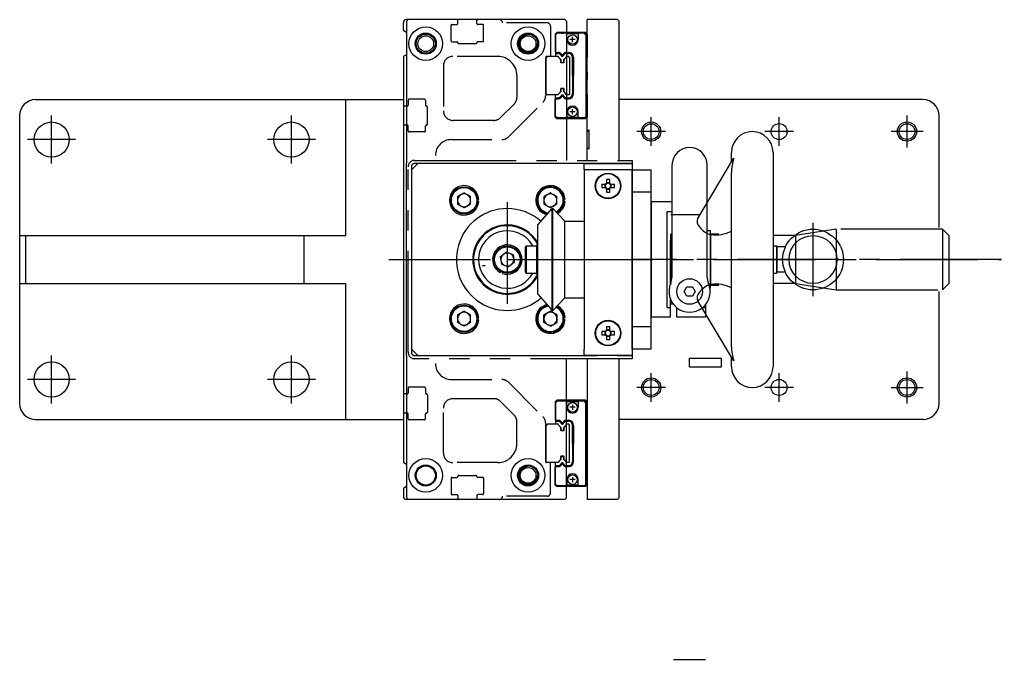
# Model space of a CAD drawing. Extents: x -165 to 344, y -413 to 75.
# Drawn here: x -152.5 to 154.5, y -125 to 75 of the extents above; entities that cross this region are included whole.
import ezdxf

# ---------------------------------------------------------------- set-up
doc = ezdxf.new("R2010")
doc.units = 0
for name, pattern in [('CENTER', [50.8, 31.75, -6.35, 6.35, -6.35]), ('DASHED', [19.05, 12.7, -6.35]), ('HIDDEN', [1.905, 1.27, -0.635]), ('PHANTOM', [63.5, 31.75, -6.35, 6.35, -6.35, 6.35, -6.35])]:
    doc.linetypes.add(name, pattern=pattern)
doc.layers.get('0').update_dxf_attribs({"linetype": 'CONTINUOUS'})
doc.layers.add('CENTER', color=1, linetype='CENTER')

msp = doc.modelspace()

# ---------------------------------------------------------------- linework, layer by layer
at = {"color": 7, "linetype": 'CONTINUOUS'}
for p, q in [((-32.5, 71.71), (-32.5, 74)), ((-31, 75), (-31.5, 75)), ((-31, 75), (-31.5, 74.5)), ((-31.5, 74.5), (-31.5, 30)), ((18, 75), (-31, 75)), ((18, 75), (18.5, 74.5)), ((18.5, 74.5), (18.5, 31)), ((25, 31), (25, 75)), ((33, 75), (25, 75)), ((34.5, 75), (33, 75)), ((35, 74.5), (34.5, 75)), ((35, 31), (35, 74.5)), ((-31.5, 70.96), (-32.35, 71.45)), ((24.5, 71), (18.5, 71)), ((24.2, 70.8), (18.5, 70.8)), ((18.6, 70.75), (18.5, 70.75)), ((18.6, 68.8), (18.6, 70.75)), ((22.2, 70.75), (22.2, 68.8)), ((24.1, 70.75), (22.2, 70.75)), ((24.6, 70.25), (24.1, 70.75)), ((24.7, 70.3), (24.2, 70.8)), ((25, 70.5), (24.5, 71)), ((22.2, 70.55), (18.6, 70.55)), ((21.2, 68.8), (19.6, 68.8)), ((20.4, 68), (20.4, 69.6)), ((24.6, 70.25), (24.6, 44.75)), ((24.7, 70.3), (24.7, 44.7)), ((25, 70.5), (25, 63.3)), ((18.51, 64.73), (19.13, 64.73)), ((18.51, 64.73), (18.51, 64.43)), ((19.13, 64.43), (19.13, 64.73)), ((-32.5, 63.29), (-32.5, -63.29)), ((-31.5, 64.04), (-32.35, 63.55)), ((19.2, 63.5), (18.5, 63.5)), ((18.51, 64.43), (19.13, 64.43)), ((19.5, 63.2), (19.2, 63.5)), ((19.5, 63.2), (19.5, 51.8)), ((20.43, 57.5), (20.43, 63.13)), ((20.43, 63.13), (20.73, 63.13)), ((20.73, 63.13), (20.73, 57.5)), ((24.75, 62.9), (25, 63.3)), ((24.75, 62.9), (24.75, 52.1)), ((25, 58.7), (24.75, 59.1)), ((25, 58.7), (25, 56.3)), ((20.73, 57.5), (20.43, 57.5)), ((20.43, 57.5), (20.43, 51.87)), ((20.73, 51.87), (20.73, 57.5)), ((25, 56.3), (24.75, 55.9)), ((-147.5, 50), (-32.5, 50)), ((-50.5, 7.5), (-50.5, 50)), ((19.2, 51.5), (18.5, 51.5)), ((18.51, 50.57), (19.13, 50.57)), ((18.51, 50.27), (18.51, 50.57)), ((18.51, 50.27), (19.13, 50.27)), ((19.13, 50.57), (19.13, 50.27)), ((19.5, 51.8), (19.2, 51.5)), ((20.43, 51.87), (20.73, 51.87)), ((24.75, 52.1), (25, 51.7)), ((25, 51.7), (25, 44.5)), ((130, 50), (35, 50)), ((-31.5, 48), (-32.2, 48)), ((18.6, 46.2), (18.6, 44.25)), ((21.2, 46.2), (19.6, 46.2)), ((20.4, 45.4), (20.4, 47)), ((22.2, 44.25), (22.2, 46.2)), ((-152.5, 45), (-152.5, 7.5)), ((18.6, 44.25), (18.5, 44.25)), ((24.2, 44.2), (18.5, 44.2)), ((24.5, 44), (18.5, 44)), ((22.2, 44.45), (18.6, 44.45)), ((24.1, 44.25), (22.2, 44.25)), ((24.6, 44.75), (24.1, 44.25)), ((24.7, 44.7), (24.2, 44.2)), ((25, 44.5), (24.5, 44)), ((135, 10), (135, 45)), ((-31.5, 42), (-32.2, 42)), ((70.28, 31.07), (59.49, 12.86)), ((70.1, 30.76), (70.1, 33.5)), ((83.1, 33.5), (83.1, -33.5)), ((-31.5, -30), (-31.5, 30)), ((-28, 30), (-30, 28)), ((-30, 28), (-30, -28)), ((24, 30), (-28, 30)), ((24, 28), (24, 30)), ((24, 30), (39, 30)), ((24, 28), (24, -28)), ((39, 28), (24, 28)), ((39, 30), (39, 28)), ((39, 30), (39, 28)), ((39, -28), (39, 28)), ((39, 28), (39, -28)), ((39, 28), (39, -28)), ((45, 21.02), (45, 28)), ((51.5, 29.5), (51.5, -5.46)), ((62.5, -5.46), (62.5, 29.5)), ((30.99, 24.98), (30.99, 23.87)), ((32.02, 23.87), (32.02, 24.98)), ((70.1, -27.34), (70.1, 27.26)), ((30.63, 23.51), (29.52, 23.51)), ((29.52, 22.48), (30.63, 22.48)), ((30.52, 23.51), (30.52, 22.48)), ((32.02, 23.98), (30.99, 23.98)), ((30.99, 22.13), (30.99, 21.02)), ((30.99, 22.02), (32.02, 22.02)), ((32.02, 21.02), (32.02, 22.13)), ((33.48, 23.51), (32.37, 23.51)), ((32.37, 22.48), (33.48, 22.48)), ((32.48, 22.48), (32.48, 23.51)), ((-13.5, 20.86), (-15.54, 19.68)), ((-15.54, 19.68), (-15.54, 17.32)), ((-13.5, 20.86), (-11.46, 19.68)), ((-11.46, 17.32), (-11.46, 19.68)), ((-9.26, 18.83), (-8.91, 18.86)), ((13.5, 20.86), (11.46, 19.68)), ((11.46, 19.68), (11.46, 17.32)), ((13.5, 20.86), (15.54, 19.68)), ((15.54, 17.32), (15.54, 19.68)), ((17.74, 18.83), (18.09, 18.86)), ((45, 21.02), (39, 21.02)), ((45, -21.02), (45, 21.02)), ((-13.5, 16.14), (-15.54, 17.32)), ((-11.46, 17.32), (-13.5, 16.14)), ((-9.26, 18.17), (-8.91, 18.14)), ((9.56, 10.82), (14.07, 15.92)), ((13.5, 16.14), (11.46, 17.32)), ((15.54, 17.32), (13.5, 16.14)), ((14.07, 15.92), (14.21, 15.92)), ((14.07, -15.93), (14.07, 15.92)), ((14.21, 15.92), (18, 12)), ((14.21, -15.93), (14.21, 15.92)), ((17.74, 18.17), (18.09, 18.14)), ((51.5, 18), (45, 18)), ((45, 18), (45, -18)), ((50, 14.97), (51.5, 14.97)), ((50, -14.97), (50, 14.97)), ((60.17, 14), (51.1, 14)), ((9.56, -10.82), (9.56, 10.82)), ((18, 12), (24, 12)), ((18, -12), (18, 12)), ((-152.5, 7.5), (-152.5, -7.5)), ((-152.5, 7.5), (-150.67, 7.5)), ((-150.67, 7.5), (-150.67, -7.5)), ((-150.67, 7.5), (-63.52, 7.5)), ((-63.52, -7.5), (-63.52, 7.5)), ((-63.52, 7.5), (-50.5, 7.5)), ((51.1, -7.41), (51.1, 8)), ((63.5, 9), (62.5, 9)), ((63.5, -9), (63.5, 9)), ((63.5, 8), (66.1, 8)), ((63.6, -7.79), (63.6, 7.79)), ((83.1, 7.5), (83.1, -7.5)), ((5.7, -4), (5.7, 4)), ((5.95, 4.25), (5.95, -4.25)), ((5.95, 4.25), (9.2, 4.25)), ((9.2, 4.6), (9.56, 4.6)), ((9.2, -4.6), (9.2, 4.6)), ((51, -7.65), (51, 6)), ((51.5, 6), (51, 6)), ((83.1, 4.25), (84.15, 4.25)), ((84.15, 4.25), (84.15, -4.25)), ((86.98, 4), (84.4, 4)), ((84.4, -4), (84.4, 4)), ((-2.19, 0.88), (-0.33, 2.33)), ((-2.19, 0.88), (-1.86, -1.45)), ((1.86, 1.45), (-0.33, 2.33)), ((1.86, 1.45), (2.19, -0.88)), ((-1.86, -1.45), (0.33, -2.33)), ((2.19, -0.88), (0.33, -2.33)), ((-2.05, -3.72), (-2.22, -4.03)), ((-1.44, -4), (-1.56, -4.33)), ((5.95, -4.25), (9.2, -4.25)), ((9.21, -4.6), (9.55, -4.6)), ((83.1, -4.25), (84.15, -4.25)), ((86.98, -4), (84.4, -4)), ((-152.5, -7.5), (-152.5, -45)), ((-152.5, -7.5), (-150.67, -7.5)), ((-150.67, -7.5), (-63.52, -7.5)), ((-63.52, -7.5), (-50.5, -7.5)), ((-50.5, -50), (-50.5, -7.5)), ((55.27, -10), (56.13, -8.5)), ((56.13, -8.5), (57.87, -8.5)), ((57.87, -8.5), (58.73, -10)), ((63.5, -9), (63.37, -9)), ((63.5, -9), (63.37, -9)), ((63.5, -8), (66.1, -8)), ((9.56, -10.82), (14.07, -15.93)), ((14.21, -15.93), (18, -12)), ((18, -12), (24, -12)), ((56.13, -11.5), (55.27, -10)), ((57.87, -11.5), (56.13, -11.5)), ((58.73, -10), (57.87, -11.5)), ((135, -45), (135, -10)), ((50, -14.97), (51, -14.97)), ((50, -14.97), (51, -14.97)), ((51, -18), (51, -12.35)), ((51.1, -14), (51.1, -12.59)), ((51.95, -14), (51.1, -14)), ((53, -18), (53, -15.05)), ((59.49, -12.87), (70.27, -31.07)), ((61.1, -14.97), (62, -14.97)), ((62, -14.06), (62, -18)), ((-13.5, -16.14), (-15.54, -17.32)), ((-15.54, -17.32), (-15.54, -19.68)), ((-13.5, -16.14), (-11.46, -17.32)), ((-11.46, -19.68), (-11.46, -17.32)), ((-9.26, -18.17), (-8.91, -18.14)), ((13.5, -16.14), (11.46, -17.32)), ((11.46, -19.68), (11.46, -17.32)), ((15.54, -17.32), (13.5, -16.14)), ((14.07, -15.93), (14.21, -15.93)), ((15.54, -17.32), (15.54, -19.68)), ((17.74, -18.17), (18.09, -18.14)), ((51, -18), (45, -18)), ((51, -18), (45, -18)), ((62, -18), (53, -18)), ((-13.5, -20.86), (-15.54, -19.68)), ((-11.46, -19.68), (-13.5, -20.86)), ((-9.26, -18.83), (-8.91, -18.86)), ((13.5, -20.86), (11.46, -19.68)), ((13.5, -20.86), (15.54, -19.68)), ((17.74, -18.83), (18.09, -18.86)), ((30.99, -21.02), (30.99, -22.13)), ((32.02, -22.13), (32.02, -21.02)), ((45, -21.02), (39, -21.02)), ((45, -28), (45, -21.02)), ((30.63, -22.49), (29.52, -22.49)), ((29.52, -23.52), (30.63, -23.52)), ((30.52, -22.49), (30.52, -23.52)), ((32.02, -22.02), (30.99, -22.02)), ((30.99, -23.87), (30.99, -24.98)), ((30.99, -23.98), (32.02, -23.98)), ((32.02, -24.98), (32.02, -23.87)), ((33.48, -22.49), (32.37, -22.49)), ((32.37, -23.52), (33.48, -23.52)), ((32.48, -23.52), (32.48, -22.49)), ((-31.5, -30), (-31.5, -74.5)), ((-30, -28), (-28, -30)), ((-28, -30), (24, -30)), ((24, -30), (24, -28)), ((39, -30), (24, -30)), ((39, -28), (39, -30)), ((39, -28), (39, -30)), ((18.5, -74.5), (18.5, -31)), ((25, -31), (25, -75)), ((35, -74.5), (35, -31)), ((57, -30.82), (67, -30.82)), ((57, -33.5), (57, -30.82)), ((57, -33.5), (67, -33.5)), ((67, -33.5), (67, -30.82)), ((70.1, -33.5), (70.1, -30.78)), ((-31.5, -42), (-32.2, -42)), ((24.5, -44), (18.5, -44)), ((24.2, -44.2), (18.5, -44.2)), ((18.6, -44.25), (18.5, -44.25)), ((18.6, -46.2), (18.6, -44.25)), ((22.2, -44.45), (18.6, -44.45)), ((20.4, -45.4), (20.4, -47)), ((22.2, -44.25), (22.2, -46.2)), ((24.1, -44.25), (22.2, -44.25)), ((24.6, -44.75), (24.1, -44.25)), ((24.7, -44.7), (24.2, -44.2)), ((25, -44.5), (24.5, -44)), ((24.6, -70.25), (24.6, -44.75)), ((24.7, -70.3), (24.7, -44.7)), ((25, -51.7), (25, -44.5)), ((-31.5, -48), (-32.2, -48)), ((21.2, -46.2), (19.6, -46.2)), ((-147.5, -50), (-50.5, -50)), ((-50.5, -50), (-32.5, -50)), ((19.2, -51.5), (18.5, -51.5)), ((18.51, -50.27), (18.51, -50.57)), ((18.51, -50.27), (19.13, -50.27)), ((18.51, -50.57), (19.13, -50.57)), ((19.13, -50.57), (19.13, -50.27)), ((19.5, -51.8), (19.2, -51.5)), ((19.5, -63.2), (19.5, -51.8)), ((20.43, -51.87), (20.73, -51.87)), ((20.43, -57.5), (20.43, -51.87)), ((20.73, -51.87), (20.73, -57.5)), ((24.75, -52.1), (25, -51.7)), ((24.75, -62.9), (24.75, -52.1)), ((130, -50), (35, -50)), ((20.73, -57.5), (20.43, -57.5)), ((20.43, -57.5), (20.43, -63.13)), ((20.73, -63.13), (20.73, -57.5)), ((25, -56.3), (24.75, -55.9)), ((25, -58.7), (25, -56.3)), ((25, -58.7), (24.75, -59.1)), ((-31.5, -64.04), (-32.35, -63.55)), ((19.2, -63.5), (18.5, -63.5)), ((18.51, -64.73), (18.51, -64.43)), ((18.51, -64.43), (19.13, -64.43)), ((19.13, -64.43), (19.13, -64.73)), ((19.5, -63.2), (19.2, -63.5)), ((20.43, -63.13), (20.73, -63.13)), ((24.75, -62.9), (25, -63.3)), ((25, -70.5), (25, -63.3)), ((18.51, -64.73), (19.13, -64.73)), ((18.6, -68.8), (18.6, -70.75)), ((22.2, -70.55), (18.6, -70.55)), ((21.2, -68.8), (19.6, -68.8)), ((20.4, -68), (20.4, -69.6)), ((22.2, -70.75), (22.2, -68.8)), ((24.6, -70.25), (24.1, -70.75)), ((24.7, -70.3), (24.2, -70.8)), ((25, -70.5), (24.5, -71)), ((-32.5, -71.71), (-32.5, -74)), ((-31.5, -70.96), (-32.35, -71.45)), ((18.6, -70.75), (18.5, -70.75)), ((24.2, -70.8), (18.5, -70.8)), ((24.5, -71), (18.5, -71)), ((24.1, -70.75), (22.2, -70.75)), ((-31.5, -74.5), (-31, -75)), ((-31, -75), (-31.5, -75)), ((18, -75), (-31, -75)), ((18.5, -74.5), (18, -75)), ((18, -75), (18.5, -74.5)), ((34.5, -75), (25, -75)), ((33, -75), (25, -75)), ((34.5, -75), (33, -75)), ((35, -74.5), (34.5, -75)), ((35, -74.5), (34.5, -75))]:
    msp.add_line(p, q, dxfattribs=at)
at = {"color": 3, "linetype": 'DASHED'}
for p, q in [((-15.8, 75), (-31, 75)), ((-15.5, 73.8), (-15.5, 74.7)), ((-9.5, 73.8), (-9.5, 74.7)), ((-2.5, 75), (-9.2, 75)), ((12.5, 74), (-1.5, 74)), ((-17.6, 68.4), (-17.6, 73.2)), ((-17.3, 73.5), (-15.8, 73.5)), ((-7.7, 73.5), (-9.2, 73.5)), ((-7.4, 68.4), (-7.4, 73.2)), ((13.5, 73), (13.5, 63.5)), ((15.5, 71), (15, 70.5)), ((15.6, 70.8), (15.1, 70.3)), ((15.6, 70.75), (15.1, 70.25)), ((18.5, 71), (15.5, 71)), ((16.8, 70.8), (15.6, 70.8)), ((18.5, 70.75), (15.6, 70.75)), ((16.8, 70.8), (16.8, 70.75)), ((16.8, 70.8), (17.6, 70.8)), ((17.6, 70.8), (17.6, 70.75)), ((18.5, 70.8), (17.6, 70.8)), ((-17.3, 68.1), (-15.8, 68.1)), ((-7.7, 68.1), (-9.2, 68.1)), ((15, 70.5), (15, 65)), ((15.1, 70.3), (15.1, 70.25)), ((15.1, 70.25), (15.1, 64.73)), ((-15.2, 67.5), (-9.8, 67.5)), ((15, 65), (15.1, 64.78)), ((15.1, 64.73), (15.1, 64.43)), ((15.1, 64.73), (15.89, 64.73)), ((15.89, 64.73), (15.89, 64.43)), ((-3, 63.5), (-17, 63.5)), ((12.5, 63.5), (12, 63)), ((12, 63.2), (12, 51.24)), ((12, 52), (12, 63)), ((13.5, 63.5), (12.3, 63.5)), ((15.94, 63.5), (12.5, 63.5)), ((15.1, 64.43), (15.1, 63.5)), ((15.1, 64.43), (15.89, 64.43)), ((16.15, 63.13), (15.94, 63.5)), ((16.7, 61.5), (16.7, 62.61)), ((16.7, 62.53), (16.75, 62.51)), ((17.7, 61.5), (16.7, 61.5)), ((16.75, 62.51), (16.75, 61.55)), ((16.75, 61.55), (17.65, 61.55)), ((17.02, 64.08), (16.76, 63.93)), ((16.76, 63.93), (16.85, 63.77)), ((17.11, 63.92), (16.85, 63.77)), ((17.02, 64.08), (17.11, 63.92)), ((17.11, 63.92), (17.12, 63.91)), ((17.11, 63.92), (17.11, 63.92)), ((17.12, 63.91), (17.11, 63.92)), ((17.38, 64.08), (17.29, 63.92)), ((17.29, 63.92), (17.29, 63.92)), ((17.29, 63.92), (17.55, 63.77)), ((17.38, 64.08), (17.64, 63.93)), ((17.55, 63.77), (17.64, 63.93)), ((17.7, 62.53), (17.65, 62.51)), ((17.65, 61.55), (17.65, 62.51)), ((17.7, 62.61), (17.7, 61.5)), ((18.46, 63.5), (18.25, 63.13)), ((18.5, 63.5), (18.46, 63.5)), ((-20, 60.5), (-20, 46.5)), ((3, 57.5), (3, 50.73)), ((16.7, 53.5), (16.7, 52.39)), ((17.7, 53.5), (16.7, 53.5)), ((16.7, 52.47), (16.75, 52.49)), ((16.75, 52.49), (16.75, 53.45)), ((16.75, 53.45), (17.65, 53.45)), ((17.65, 53.45), (17.65, 52.49)), ((17.7, 52.47), (17.65, 52.49)), ((17.7, 52.39), (17.7, 53.5)), ((-31, 49.8), (-31, 48.3)), ((-25.9, 50.1), (-30.7, 50.1)), ((-25.6, 49.8), (-25.6, 48.3)), ((0.38, 38.38), (11.12, 49.12)), ((12.5, 51.5), (12, 52)), ((15.94, 51.5), (12.5, 51.5)), ((15, 50), (15.1, 50.22)), ((15, 44.5), (15, 50)), ((15.1, 50.57), (15.1, 51.5)), ((15.1, 50.57), (15.89, 50.57)), ((15.1, 50.27), (15.1, 50.57)), ((15.1, 44.75), (15.1, 50.27)), ((15.1, 50.27), (15.89, 50.27)), ((15.89, 50.27), (15.89, 50.57)), ((16.15, 51.87), (15.94, 51.5)), ((16.76, 51.07), (16.85, 51.23)), ((17.02, 50.92), (16.76, 51.07)), ((17.11, 51.08), (16.85, 51.23)), ((17.02, 50.92), (17.11, 51.08)), ((17.11, 51.08), (17.12, 51.09)), ((17.12, 51.09), (17.11, 51.08)), ((17.11, 51.08), (17.11, 51.08)), ((17.29, 51.08), (17.55, 51.23)), ((17.38, 50.92), (17.29, 51.08)), ((17.29, 51.08), (17.29, 51.08)), ((17.38, 50.92), (17.64, 51.07)), ((17.55, 51.23), (17.64, 51.07)), ((18.46, 51.5), (18.25, 51.87)), ((18.5, 51.5), (18.46, 51.5)), ((-31.3, 48), (-31.5, 48)), ((-25, 42.3), (-25, 47.7)), ((2.12, 48.61), (-2.11, 44.38)), ((-4.23, 43.5), (-17, 43.5)), ((15.5, 44), (15, 44.5)), ((15.1, 44.7), (15.1, 44.75)), ((15.6, 44.25), (15.1, 44.75)), ((15.6, 44.2), (15.1, 44.7)), ((18.5, 44), (15.5, 44)), ((18.5, 44.25), (15.6, 44.25)), ((16.8, 44.2), (15.6, 44.2)), ((16.8, 44.2), (16.8, 44.25)), ((16.8, 44.2), (17.6, 44.2)), ((17.6, 44.2), (17.6, 44.25)), ((18.5, 44.2), (17.6, 44.2)), ((-31.3, 42), (-31.5, 42)), ((-31, 40.2), (-31, 41.7)), ((-25.6, 40.2), (-25.6, 41.7)), ((25, 39.96), (25.54, 40.5)), ((25.54, 40.5), (25.54, 34.5)), ((-25.9, 39.9), (-30.7, 39.9)), ((-17.5, 37.5), (-1.74, 37.5)), ((25.54, 34.5), (25, 35.04)), ((39, 31), (39, 30)), ((-30, 29), (-30, -29)), ((-6.92, -2), (-7.8, -2)), ((39, -30), (39, -31)), ((39, -30), (39, -31)), ((-25.9, -39.9), (-30.7, -39.9)), ((-17.5, -37.5), (-1.74, -37.5)), ((0.38, -38.38), (11.12, -49.12)), ((-31.3, -42), (-31.5, -42)), ((-31, -40.2), (-31, -41.7)), ((-25.6, -40.2), (-25.6, -41.7)), ((-25, -42.3), (-25, -47.7)), ((-4.23, -43.5), (-17, -43.5)), ((2.12, -48.61), (-2.11, -44.38)), ((15.5, -44), (15, -44.5)), ((15, -44.5), (15, -50)), ((15.6, -44.2), (15.1, -44.7)), ((15.6, -44.25), (15.1, -44.75)), ((15.1, -44.7), (15.1, -44.75)), ((15.1, -44.75), (15.1, -50.27)), ((18.5, -44), (15.5, -44)), ((16.8, -44.2), (15.6, -44.2)), ((18.5, -44.25), (15.6, -44.25)), ((16.8, -44.2), (16.8, -44.25)), ((16.8, -44.2), (17.6, -44.2)), ((17.6, -44.2), (17.6, -44.25)), ((18.5, -44.2), (17.6, -44.2)), ((-31.3, -48), (-31.5, -48)), ((-31, -49.8), (-31, -48.3)), ((-25.6, -49.8), (-25.6, -48.3)), ((-20, -60.5), (-20, -46.5)), ((-25.9, -50.1), (-30.7, -50.1)), ((3, -57.5), (3, -50.73)), ((12, -63.2), (12, -51.24)), ((12.5, -51.5), (12, -52)), ((12, -52), (12, -63)), ((15.94, -51.5), (12.5, -51.5)), ((15, -50), (15.1, -50.22)), ((15.1, -50.27), (15.1, -50.57)), ((15.1, -50.27), (15.89, -50.27)), ((15.1, -50.57), (15.89, -50.57)), ((15.1, -50.57), (15.1, -51.5)), ((15.89, -50.27), (15.89, -50.57)), ((16.15, -51.87), (15.94, -51.5)), ((17.02, -50.92), (16.76, -51.07)), ((16.76, -51.07), (16.85, -51.23)), ((17.11, -51.08), (16.85, -51.23)), ((17.02, -50.92), (17.11, -51.08)), ((17.12, -51.09), (17.11, -51.08)), ((17.11, -51.08), (17.11, -51.08)), ((17.11, -51.08), (17.12, -51.09)), ((17.38, -50.92), (17.29, -51.08)), ((17.29, -51.08), (17.29, -51.08)), ((17.29, -51.08), (17.55, -51.23)), ((17.38, -50.92), (17.64, -51.07)), ((17.55, -51.23), (17.64, -51.07)), ((18.46, -51.5), (18.25, -51.87)), ((18.5, -51.5), (18.46, -51.5)), ((16.7, -53.5), (16.7, -52.39)), ((16.7, -52.47), (16.75, -52.49)), ((17.7, -53.5), (16.7, -53.5)), ((16.75, -52.49), (16.75, -53.45)), ((16.75, -53.45), (17.65, -53.45)), ((17.7, -52.47), (17.65, -52.49)), ((17.65, -53.45), (17.65, -52.49)), ((17.7, -52.39), (17.7, -53.5)), ((-3, -63.5), (-17, -63.5)), ((12.5, -63.5), (12, -63)), ((13.5, -63.5), (12.3, -63.5)), ((15.94, -63.5), (12.5, -63.5)), ((13.5, -73), (13.5, -63.5)), ((13.5, -73), (13.5, -63.5)), ((15.1, -64.43), (15.1, -63.5)), ((15.1, -64.73), (15.1, -64.43)), ((15.1, -64.43), (15.89, -64.43)), ((15.89, -64.73), (15.89, -64.43)), ((16.15, -63.13), (15.94, -63.5)), ((16.7, -61.5), (16.7, -62.61)), ((17.7, -61.5), (16.7, -61.5)), ((16.7, -62.53), (16.75, -62.51)), ((16.75, -62.51), (16.75, -61.55)), ((16.75, -61.55), (17.65, -61.55)), ((16.76, -63.93), (16.85, -63.77)), ((17.02, -64.08), (16.76, -63.93)), ((17.11, -63.92), (16.85, -63.77)), ((17.02, -64.08), (17.11, -63.92)), ((17.12, -63.91), (17.11, -63.92)), ((17.11, -63.92), (17.12, -63.91)), ((17.11, -63.92), (17.11, -63.92)), ((17.29, -63.92), (17.55, -63.77)), ((17.29, -63.92), (17.29, -63.92)), ((17.38, -64.08), (17.29, -63.92)), ((17.38, -64.08), (17.64, -63.93)), ((17.55, -63.77), (17.64, -63.93)), ((17.65, -61.55), (17.65, -62.51)), ((17.7, -62.53), (17.65, -62.51)), ((17.7, -62.61), (17.7, -61.5)), ((18.46, -63.5), (18.25, -63.13)), ((18.5, -63.5), (18.46, -63.5)), ((-15.2, -67.5), (-9.8, -67.5)), ((15, -65), (15.1, -64.78)), ((15, -70.5), (15, -65)), ((15.1, -70.25), (15.1, -64.73)), ((15.1, -64.73), (15.89, -64.73)), ((-17.6, -68.4), (-17.6, -73.2)), ((-17.3, -68.1), (-15.8, -68.1)), ((-7.7, -68.1), (-9.2, -68.1)), ((-7.4, -68.4), (-7.4, -73.2)), ((15.5, -71), (15, -70.5)), ((15.6, -70.75), (15.1, -70.25)), ((15.1, -70.3), (15.1, -70.25)), ((15.6, -70.8), (15.1, -70.3)), ((-17.3, -73.5), (-15.8, -73.5)), ((-7.7, -73.5), (-9.2, -73.5)), ((18.5, -71), (15.5, -71)), ((18.5, -70.75), (15.6, -70.75)), ((16.8, -70.8), (15.6, -70.8)), ((16.8, -70.8), (16.8, -70.75)), ((16.8, -70.8), (17.6, -70.8)), ((17.6, -70.8), (17.6, -70.75)), ((18.5, -70.8), (17.6, -70.8)), ((-15.8, -75), (-31, -75)), ((-15.5, -73.8), (-15.5, -74.7)), ((-9.5, -73.8), (-9.5, -74.7)), ((-2.5, -75), (-9.2, -75)), ((12.5, -74), (-1.5, -74))]:
    msp.add_line(p, q, dxfattribs=at)
at = {"color": 3, "linetype": 'PHANTOM'}
for p, q in [((-29, 31), (39, 31)), ((39, 31), (39, 30)), ((-31, -29), (-31, 29)), ((-30, 29), (-30, -29)), ((39, 30), (-29, 30)), ((102.89, 9.5), (90.1, 7.5)), ((102.89, 9.5), (102.89, -9.5)), ((136.1, 9.5), (102.89, 9.5)), ((136.1, 9.5), (136.1, -9.5)), ((136.1, 9.5), (138.1, 7.5)), ((90.1, 7.5), (83.1, 7.5)), ((90.1, 7.5), (90.1, -7.5)), ((138.1, 7.5), (138.1, -7.5)), ((90.1, -7.5), (83.1, -7.5)), ((90.1, -7.5), (102.89, -9.5)), ((138.1, -7.5), (136.1, -9.5)), ((102.89, -9.5), (136.1, -9.5)), ((-29, -30), (39, -30)), ((39, -30), (39, -31)), ((39, -30), (39, -31)), ((39, -31), (-29, -31))]:
    msp.add_line(p, q, dxfattribs=at)
at = {"color": 7, "linetype": 'HIDDEN'}
for p, q in [((39, 30), (39, -30)), ((39, 21.25), (39, 15.8)), ((39, 20.6), (39, 16.4)), ((39, 20.6), (39, 16.4)), ((39, -11.4), (39, -15.6)), ((39, -11.4), (39, -15.6)), ((39, -15.75), (39, -21.2)), ((39, -16.4), (39, -20.6)), ((39, -16.4), (39, -20.6))]:
    msp.add_line(p, q, dxfattribs=at)
at = {"color": 3, "linetype": 'DASHED', "flags": 128}
for points in [[(39, 30), (39, 30)], [(39, -30), (39, -30)]]:
    msp.add_lwpolyline(points, dxfattribs=at)
at = {"color": 7}
for points in [[(39, 28, 0), (39.09, 28, 0), (39.19, 28, 0), (39.29, 28, 0), (39.38, 28, 0), (39.48, 28, 0), (39.57, 28, 0), (39.67, 28, 0), (39.76, 28, 0), (39.86, 28, 0), (39.95, 28, 0), (40.05, 28, 0), (40.14, 28, 0), (40.24, 28, 0), (40.33, 28, 0), (40.43, 28, 0), (40.52, 28, 0), (40.62, 28, 0), (40.71, 28, 0), (40.81, 28, 0), (40.9, 28, 0), (41, 28, 0), (41.09, 28, 0), (41.19, 28, 0), (41.29, 28, 0), (41.38, 28, 0), (41.48, 28, 0), (41.57, 28, 0), (41.67, 28, 0), (41.76, 28, 0), (41.86, 28, 0), (41.95, 28, 0), (42.05, 28, 0), (42.14, 28, 0), (42.24, 28, 0), (42.33, 28, 0), (42.43, 28, 0), (42.52, 28, 0), (42.62, 28, 0), (42.71, 28, 0), (42.81, 28, 0), (42.9, 28, 0), (43, 28, 0), (43.09, 28, 0), (43.19, 28, 0), (43.29, 28, 0), (43.38, 28, 0), (43.48, 28, 0), (43.57, 28, 0), (43.67, 28, 0), (43.76, 28, 0), (43.86, 28, 0), (43.95, 28, 0), (44.05, 28, 0), (44.14, 28, 0), (44.24, 28, 0), (44.33, 28, 0), (44.43, 28, 0), (44.52, 28, 0), (44.62, 28, 0), (44.71, 28, 0), (44.81, 28, 0), (44.9, 28, 0), (45, 28, 0)], [(45, -28, 0), (44.9, -28, 0), (44.81, -28, 0), (44.71, -28, 0), (44.62, -28, 0), (44.52, -28, 0), (44.43, -28, 0), (44.33, -28, 0), (44.24, -28, 0), (44.14, -28, 0), (44.05, -28, 0), (43.95, -28, 0), (43.86, -28, 0), (43.76, -28, 0), (43.67, -28, 0), (43.57, -28, 0), (43.48, -28, 0), (43.38, -28, 0), (43.29, -28, 0), (43.19, -28, 0), (43.09, -28, 0), (43, -28, 0), (42.9, -28, 0), (42.81, -28, 0), (42.71, -28, 0), (42.62, -28, 0), (42.52, -28, 0), (42.43, -28, 0), (42.33, -28, 0), (42.24, -28, 0), (42.14, -28, 0), (42.05, -28, 0), (41.95, -28, 0), (41.86, -28, 0), (41.76, -28, 0), (41.67, -28, 0), (41.57, -28, 0), (41.48, -28, 0), (41.38, -28, 0), (41.29, -28, 0), (41.19, -28, 0), (41.09, -28, 0), (41, -28, 0), (40.9, -28, 0), (40.81, -28, 0), (40.71, -28, 0), (40.62, -28, 0), (40.52, -28, 0), (40.43, -28, 0), (40.33, -28, 0), (40.24, -28, 0), (40.14, -28, 0), (40.05, -28, 0), (39.95, -28, 0), (39.86, -28, 0), (39.76, -28, 0), (39.67, -28, 0), (39.57, -28, 0), (39.48, -28, 0), (39.38, -28, 0), (39.29, -28, 0), (39.19, -28, 0), (39.09, -28, 0), (39, -28, 0)], [(52, -125, 0), (52.16, -125, 0), (52.32, -125, 0), (52.48, -125, 0), (52.63, -125, 0), (52.79, -125, 0), (52.95, -125, 0), (53.11, -125, 0), (53.27, -125, 0), (53.43, -125, 0), (53.59, -125, 0), (53.75, -125, 0), (53.9, -125, 0), (54.06, -125, 0), (54.22, -125, 0), (54.38, -125, 0), (54.54, -125, 0), (54.7, -125, 0), (54.86, -125, 0), (55.02, -125, 0), (55.17, -125, 0), (55.33, -125, 0), (55.49, -125, 0), (55.65, -125, 0), (55.81, -125, 0), (55.97, -125, 0), (56.13, -125, 0), (56.29, -125, 0), (56.44, -125, 0), (56.6, -125, 0), (56.76, -125, 0), (56.92, -125, 0), (57.08, -125, 0), (57.24, -125, 0), (57.4, -125, 0), (57.56, -125, 0), (57.71, -125, 0), (57.87, -125, 0), (58.03, -125, 0), (58.19, -125, 0), (58.35, -125, 0), (58.51, -125, 0), (58.67, -125, 0), (58.82, -125, 0), (58.98, -125, 0), (59.14, -125, 0), (59.3, -125, 0), (59.46, -125, 0), (59.62, -125, 0), (59.78, -125, 0), (59.94, -125, 0), (60.09, -125, 0), (60.25, -125, 0), (60.41, -125, 0), (60.57, -125, 0), (60.73, -125, 0), (60.89, -125, 0), (61.05, -125, 0), (61.21, -125, 0), (61.36, -125, 0), (61.52, -125, 0), (61.68, -125, 0), (61.84, -125, 0), (62, -125, 0)]]:
    msp.add_polyline3d(points, dxfattribs=at)
at = {"color": 7, "linetype": 'CONTINUOUS'}
for centre, radius in [((-25.5, 67.5), 5.25), ((-25.5, 67.5), 3.3), ((6.5, 67.5), 5.25), ((6.5, 67.5), 3.3), ((-25.5, 67.5), 2.46), ((6.5, 67.5), 2.46), ((20.4, 68.8), 1.5), ((20.4, 46.2), 1.5), ((-142.5, 37.5), 5.5), ((-67.5, 37.5), 5.5), ((45, 40), 2.46), ((85, 40), 2.5), ((125, 40), 2.46), ((31.5, 23), 4), ((31.5, 23), 3.85), ((-13.5, 18.5), 4.25), ((-13.5, 18.5), 4), ((95.6, 0), 9.5), ((95.6, 0), 7.5), ((0, 0), 4.25), ((0, 0), 4), ((57, -10), 4), ((-13.5, -18.5), 4.25), ((-13.5, -18.5), 4), ((31.5, -23), 4), ((31.5, -23), 3.85), ((-142.5, -37.5), 5.5), ((-67.5, -37.5), 5.5), ((45, -40), 2.46), ((85, -40), 2.5), ((125, -40), 2.46), ((20.4, -46.2), 1.5), ((-25.5, -67.5), 5.25), ((-25.5, -67.5), 3.3), ((6.5, -67.5), 5.25), ((6.5, -67.5), 3.3), ((6.5, -67.5), 2.46), ((20.4, -68.8), 1.5)]:
    msp.add_circle(centre, radius, dxfattribs=at)
at = {"color": 3, "linetype": 'CONTINUOUS'}
for centre in [(-25.5, 67.5), (6.5, 67.5), (45, 40), (125, 40), (45, -40), (125, -40), (-25.5, -67.5), (6.5, -67.5)]:
    msp.add_circle(centre, 3, dxfattribs=at)
at = {"color": 3, "linetype": 'DASHED'}
for centre in [(6.5, 67.5), (6.5, -67.5)]:
    msp.add_circle(centre, 2.75, dxfattribs=at)
at = {"color": 7, "linetype": 'CONTINUOUS'}
for centre, radius, start, end in [((-31.5, 74), 1, 90, 180), ((-32.2, 71.71), 0.3, 180, 240), ((20.4, 68.8), 1.8, 180, 0), ((18.51, 63.43), 1.3, 90, 90.2346), ((19.13, 63.13), 1.6, 0.0008, 89.9992), ((-32.2, 63.29), 0.3, 120, 180), ((18.51, 63.43), 1, 90, 90.3049), ((19.13, 63.13), 1.3, 0, 90), ((-147.5, 45), 5, 90, 180), ((18.51, 51.57), 1, 269.6951, 270), ((18.51, 51.57), 1.3, 269.7654, 270), ((19.13, 51.87), 1.6, 270.0008, 359.9992), ((19.13, 51.87), 1.3, 270, 0), ((130, 45), 5, 0, 90), ((-32.2, 48.3), 0.3, 180, 270), ((20.4, 46.2), 1.8, 0, 180), ((-32.2, 41.7), 0.3, 90, 180), ((76.6, 33.5), 6.5, 0, 180), ((57, 29.5), 5.5, 0, 180), ((82.92, 27.35), 12.82, 160.7672, 180.4281), ((71.34, 30.48), 1.22, 115.4714, 150.9317), ((31.5, 10.61), 14.38, 87.9477, 92.0523), ((-13.5, 18.5), 4.6, 4.5, 355.5), ((13.5, 18.5), 4.6, 4.5, 256.1551), ((13.5, 18.5), 4.25, 0, 258.6473), ((13.5, 18.5), 4, 0, 260.7477), ((43.89, 23), 14.38, 177.9477, 182.0523), ((31.5, 23), 1.01, 120.6869, 149.3131), ((31.5, 23), 1.01, 210.6869, 239.3131), ((31.5, 23), 0.851, 142.7589, 217.2411), ((31.5, 23), 0.851, 127.2411, 142.7589), ((31.5, 23), 0.851, 217.2411, 232.7589), ((31.5, 23), 0.851, 52.7589, 127.2411), ((31.5, 23), 0.851, 232.7589, 307.2411), ((31.5, 23), 1.01, 30.6869, 59.3131), ((31.5, 23), 1.01, 300.6869, 329.3131), ((31.5, 23), 0.851, 37.2411, 52.7589), ((31.5, 23), 0.851, 307.2411, 322.7589), ((31.5, 23), 0.851, 322.7589, 37.2411), ((19.11, 23), 14.38, 357.9477, 2.0523), ((-13.5, 18.5), 2.04, 120, 180), ((-13.5, 18.5), 2.04, 180, 240), ((-13.5, 18.5), 2.04, 60, 120), ((-13.5, 18.5), 2.04, 0, 60), ((-13.5, 18.5), 2.04, 300, 0), ((13.5, 18.5), 2.04, 120, 180), ((13.5, 18.5), 2.04, 180, 240), ((13.5, 18.5), 2.04, 60, 120), ((13.5, 18.5), 2.04, 0, 60), ((13.5, 18.5), 2.04, 300, 0), ((13.5, 18.5), 4, 295.3635, 0), ((13.5, 18.5), 4.25, 296.4965, 0), ((31.5, 35.39), 14.38, 267.9477, 272.0523), ((0, 0), 15.93, 90, 311.4611), ((-13.5, 18.5), 2.04, 240, 300), ((0, 0), 15.93, 48.5389, 90), ((13.5, 18.5), 2.04, 240, 300), ((13.5, 18.5), 4.6, 297.8663, 355.5), ((61.99, 12), 2.64, 160.9136, 223.3964), ((0, 0), 10.82, 90, 332.0695), ((0, 0), 10.57, 90, 334.2063), ((0, 0), 10.82, 27.9305, 90), ((0, 0), 10.57, 25.7937, 90), ((65.44, 14.29), 6.76, 217.4362, 254.2304), ((0, 0), 9, 28.1786, 268.6583), ((65.15, 18.53), 10.85, 261.7701, 297.1803), ((0, 0), 4.6, 250.1532, 241.1532), ((5.95, 4), 0.25, 90, 180), ((84.15, 4), 0.251, 0.0649, 89.8434), ((0, 0), 2.04, 128.0314, 188.0314), ((0, 0), 2.04, 68.0314, 128.0314), ((0, 0), 2.04, 8.0314, 68.0314), ((0, 0), 2.04, 308.0314, 8.0314), ((0, 0), 2.04, 188.0314, 248.0314), ((0, 0), 2.04, 248.0314, 308.0314), ((0, 0), 9, 268.6583, 331.8214), ((5.95, -4), 0.25, 180, 270), ((46.5, -5.46), 5, 336.6341, 0), ((67.5, -5.46), 5, 180, 203.3659), ((84.15, -4), 0.25, 270, 360), ((57, -10), 6.44, 156.6341, 23.3659), ((65.44, -14.29), 6.76, 105.7696, 142.5638), ((65.15, -18.53), 10.85, 62.8197, 98.2299), ((61.99, -12), 2.64, 136.6036, 199.0864), ((-13.5, -18.5), 4.6, 4.5, 355.5), ((13.5, -18.5), 4.6, 103.8449, 355.5), ((13.5, -18.5), 4.25, 101.3527, 0), ((13.5, -18.5), 4, 99.2523, 0), ((13.5, -18.5), 4, 0, 64.6365), ((13.5, -18.5), 4.25, 0, 63.5035), ((13.5, -18.5), 4.6, 4.5, 62.1337), ((-13.5, -18.5), 2.04, 120, 180), ((-13.5, -18.5), 2.04, 60, 120), ((-13.5, -18.5), 2.04, 0, 60), ((13.5, -18.5), 2.04, 120, 180), ((13.5, -18.5), 2.04, 60, 120), ((13.5, -18.5), 2.04, 0, 60), ((-13.5, -18.5), 2.04, 180, 240), ((-13.5, -18.5), 2.04, 240, 300), ((-13.5, -18.5), 2.04, 300, 0), ((13.5, -18.5), 2.04, 180, 240), ((13.5, -18.5), 2.04, 240, 300), ((13.5, -18.5), 2.04, 300, 0), ((31.5, -35.39), 14.38, 87.9477, 92.0523), ((43.89, -23), 14.38, 177.9477, 182.0523), ((31.5, -23), 1.01, 120.6869, 149.3131), ((31.5, -23), 1.01, 210.6869, 239.3131), ((31.5, -23), 0.851, 142.7589, 217.2411), ((31.5, -23), 0.851, 127.2411, 142.7589), ((31.5, -23), 0.851, 217.2411, 232.7589), ((31.5, -23), 0.851, 52.7589, 127.2411), ((31.5, -23), 0.851, 232.7589, 307.2411), ((31.5, -23), 1.01, 30.6869, 59.3131), ((31.5, -23), 1.01, 300.6869, 329.3131), ((31.5, -23), 0.851, 37.2411, 52.7589), ((31.5, -23), 0.851, 307.2411, 322.7589), ((31.5, -23), 0.851, 322.7589, 37.2411), ((19.11, -23), 14.38, 357.9477, 2.0523), ((31.5, -10.61), 14.38, 267.9477, 272.0523), ((82.91, -27.36), 12.81, 179.9272, 199.2375), ((76.6, -33.5), 6.5, 180, 0), ((71.34, -30.48), 1.22, 209.0683, 244.5286), ((-32.2, -41.7), 0.3, 180, 270), ((-147.5, -45), 5, 180, 270), ((130, -45), 5, 270, 0), ((-32.2, -48.3), 0.3, 90, 180), ((20.4, -46.2), 1.8, 180, 360), ((18.51, -51.57), 1.3, 90, 90.2346), ((18.51, -51.57), 1, 90, 90.3049), ((19.13, -51.87), 1.6, 0.0008, 89.9992), ((19.13, -51.87), 1.3, 360, 90), ((-32.2, -63.29), 0.3, 180, 240), ((18.51, -63.43), 1, 269.6951, 270), ((19.13, -63.13), 1.6, 270.0008, 359.9992), ((19.13, -63.13), 1.3, 270, 360), ((18.51, -63.43), 1.3, 269.7654, 270), ((20.4, -68.8), 1.8, 360, 180), ((-32.2, -71.71), 0.3, 120, 180), ((-31.5, -74), 1, 180, 270)]:
    msp.add_arc(centre, radius, start, end, dxfattribs=at)
at = {"color": 3, "linetype": 'DASHED'}
for centre, radius, start, end in [((-15.8, 74.7), 0.3, 0, 90), ((-15.8, 73.8), 0.3, 270, 0), ((-9.2, 74.7), 0.3, 90, 180), ((-9.2, 73.8), 0.3, 180, 270), ((-2.5, 74), 1, 0, 90), ((12.5, 73), 1, 0, 90), ((-17.3, 73.2), 0.3, 90, 180), ((-7.7, 73.2), 0.3, 0, 90), ((-17.3, 68.4), 0.3, 180, 270), ((-15.8, 67.8), 0.3, 0, 90), ((-15.2, 67.8), 0.3, 180, 270), ((-9.8, 67.8), 0.3, 270, 0), ((-9.2, 67.8), 0.3, 90, 180), ((-7.7, 68.4), 0.3, 270, 0), ((15.89, 63.43), 1.3, 30, 90), ((18.51, 63.43), 1.3, 90.2346, 150), ((-17, 60.5), 3, 90, 180), ((-3, 57.5), 6, 0, 90), ((12.3, 63.2), 0.3, 90, 180), ((15.89, 63.43), 1, 30, 90), ((17.29, 63.79), 1.32, 210, 243.402), ((17.2, 63.97), 0.4, 210, 330), ((18.51, 63.43), 1, 90.3049, 150), ((17.11, 63.79), 1.32, 296.598, 330), ((17.29, 51.21), 1.32, 116.598, 150), ((17.11, 51.21), 1.32, 30, 63.402), ((-30.7, 49.8), 0.3, 90, 180), ((-25.9, 49.8), 0.3, 0, 90), ((0, 50.73), 3, 315, 0), ((9, 51.24), 3, 315, 0), ((15.89, 51.57), 1, 270, 330), ((15.89, 51.57), 1.3, 270, 330), ((17.2, 51.03), 0.4, 30, 150), ((18.51, 51.57), 1.3, 210, 269.7654), ((18.51, 51.57), 1, 210, 269.6951), ((-31.3, 48.3), 0.3, 270, 0), ((-25.3, 48.3), 0.3, 180, 270), ((-25.3, 47.7), 0.3, 0, 90), ((-17, 46.5), 3, 180, 270), ((-4.23, 46.5), 3, 270, 315), ((-31.3, 41.7), 0.3, 0, 90), ((-30.7, 40.2), 0.3, 180, 270), ((-25.9, 40.2), 0.3, 270, 0), ((-25.3, 41.7), 0.3, 90, 180), ((-25.3, 42.3), 0.3, 270, 0), ((-17.5, 32.5), 5, 90, 180), ((-1.74, 40.5), 3, 270, 315), ((-17.5, -32.5), 5, 180, 270), ((-30.7, -40.2), 0.3, 90, 180), ((-25.9, -40.2), 0.3, 0, 90), ((-1.74, -40.5), 3, 45, 90), ((-31.3, -41.7), 0.3, 270, 0), ((-25.3, -41.7), 0.3, 180, 270), ((-25.3, -42.3), 0.3, 0, 90), ((-17, -46.5), 3, 90, 180), ((-4.23, -46.5), 3, 45, 90), ((-31.3, -48.3), 0.3, 0, 90), ((-25.3, -48.3), 0.3, 90, 180), ((-25.3, -47.7), 0.3, 270, 0), ((0, -50.73), 3, 0, 45), ((-30.7, -49.8), 0.3, 180, 270), ((-25.9, -49.8), 0.3, 270, 0), ((9, -51.24), 3, 0, 45), ((15.89, -51.57), 1.3, 30, 90), ((15.89, -51.57), 1, 30, 90), ((17.29, -51.21), 1.32, 210, 243.402), ((17.2, -51.03), 0.4, 210, 330), ((18.51, -51.57), 1.3, 90.2346, 150), ((18.51, -51.57), 1, 90.3049, 150), ((17.11, -51.21), 1.32, 296.598, 330), ((-3, -57.5), 6, 270, 0), ((-17, -60.5), 3, 180, 270), ((12.3, -63.2), 0.3, 180, 270), ((15.89, -63.43), 1, 270, 330), ((15.89, -63.43), 1.3, 270, 330), ((17.29, -63.79), 1.32, 116.598, 150), ((17.2, -63.97), 0.4, 30, 150), ((18.51, -63.43), 1.3, 210, 269.7654), ((18.51, -63.43), 1, 210, 269.6951), ((17.11, -63.79), 1.32, 30, 63.402), ((-15.2, -67.8), 0.3, 90, 180), ((-9.8, -67.8), 0.3, 0, 90), ((-17.3, -68.4), 0.3, 90, 180), ((-15.8, -67.8), 0.3, 270, 0), ((-9.2, -67.8), 0.3, 180, 270), ((-7.7, -68.4), 0.3, 0, 90), ((-17.3, -73.2), 0.3, 180, 270), ((-15.8, -73.8), 0.3, 0, 90), ((-9.2, -73.8), 0.3, 90, 180), ((-7.7, -73.2), 0.3, 270, 0), ((12.5, -73), 1, 270, 0), ((12.5, -73), 1, 270, 360), ((-15.8, -74.7), 0.3, 270, 0), ((-9.2, -74.7), 0.3, 180, 270), ((-2.5, -74), 1, 270, 0)]:
    msp.add_arc(centre, radius, start, end, dxfattribs=at)
at = {"color": 3, "linetype": 'PHANTOM'}
for centre, radius, start, end in [((-29, 29), 2, 90, 180), ((-29, 29), 1, 90, 180), ((-29, -29), 2, 180, 270), ((-29, -29), 1, 180, 270)]:
    msp.add_arc(centre, radius, start, end, dxfattribs=at)
at = {"layer": 'CENTER', "color": 1, "linetype": 'CENTER'}
for p, q in [((-142.5, 30), (-142.5, 45)), ((-67.5, 30), (-67.5, 45)), ((45, 35.5), (45, 44.5)), ((85, 35.5), (85, 44.5)), ((125, 35), (125, 45)), ((49.5, 40), (40.5, 40)), ((89.5, 40), (80.5, 40)), ((130, 40), (120, 40)), ((-135, 37.5), (-150, 37.5)), ((-60, 37.5), (-75, 37.5)), ((0, 17.92), (0, -17.93)), ((95.6, -11.5), (95.6, 11.5)), ((-37, 0), (154.5, 0)), ((0, 0), (39, 0)), ((154.5, 0), (39, 0)), ((-142.5, -45), (-142.5, -30)), ((-67.5, -45), (-67.5, -30)), ((45, -44.5), (45, -35.5)), ((85, -44.5), (85, -35.5)), ((125, -45), (125, -35)), ((-135, -37.5), (-150, -37.5)), ((-60, -37.5), (-75, -37.5)), ((49.5, -40), (40.5, -40)), ((89.5, -40), (80.5, -40)), ((120, -40), (130, -40))]:
    msp.add_line(p, q, dxfattribs=at)

doc.saveas('drawing.dxf')
